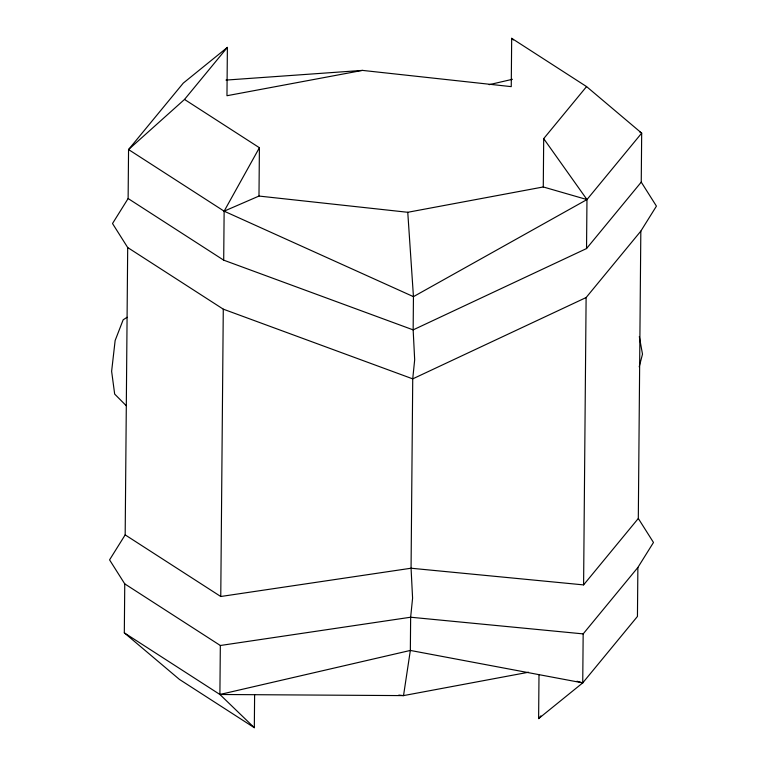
<?xml version="1.0" encoding="UTF-8"?>
<svg xmlns="http://www.w3.org/2000/svg" width="766" height="766" viewBox="0 0 766 766"><rect width="100%" height="100%" fill="white"/><g stroke="black" fill="none" stroke-linecap="round" stroke-linejoin="round"><path stroke-width="1.15" d="M254.618 694.695L254.322 727.7L179.436 679.413L124.322 632.86L124.753 583.874L109.567 559.869L125.174 534.879L127.692 247.533L112.516 223.528L128.123 198.538L128.554 149.552L183.266 83.121L227.387 47.387L226.966 95.721L362.471 70.395L511.248 86.635L511.678 38.3L586.565 86.587L641.678 133.14L641.247 182.126L656.433 206.131L640.826 231.121L586.114 297.553L412.73 378.864L223.279 309.158L127.692 247.533M254.322 727.7L219.899 694.484L220.33 645.499L124.753 583.874M640.826 231.121L638.308 518.467L583.596 584.898L411.064 568.228L220.761 596.503L223.279 309.158M641.247 182.126L586.536 248.557L413.152 329.878L223.701 260.162L224.132 211.177L259.406 147.723L184.52 99.436L128.554 149.552L224.132 211.177L413.449 296.653L586.967 199.572L641.678 133.14L639.687 131.857M224.132 211.177L258.985 196.058L259.406 147.723M638.308 518.467L653.484 542.472L637.877 567.462L637.446 616.448L582.735 682.879L538.613 718.613L538.996 674.99M586.536 248.557L586.967 199.572L543.276 186.961L543.697 138.636L586.565 86.587M124.322 632.86L219.899 694.484L410.346 650.439L582.735 682.879L583.165 633.894L637.877 567.462M583.596 584.898L586.114 297.553M639.208 366.857L642.492 354.16L639.323 336.58M184.52 99.436L227.387 47.387M538.613 718.613L540.873 715.865M127.118 317.258L123.163 319.815L115.139 340.525L111.625 371.29L114.67 394.078L126.17 405.635M489.196 84.672L512.425 79.3M258.985 196.058L407.761 212.287L543.276 186.961M528.521 672.242L403.529 695.605L219.899 694.484M220.33 645.499L410.643 617.224L583.165 633.894M225.989 80.085L362.471 70.395M398.799 695.088L403.529 695.605L410.346 650.439L410.643 617.224L412.587 598.16L411.064 568.228L412.73 378.864L414.674 359.8L413.152 329.878L413.449 296.653L407.761 212.287M576.98 681.223L582.735 682.879M128.123 198.538L223.701 260.162M125.174 534.879L220.761 596.503M511.678 38.3L513.392 39.956M543.697 138.636L586.967 199.572"/></g></svg>
